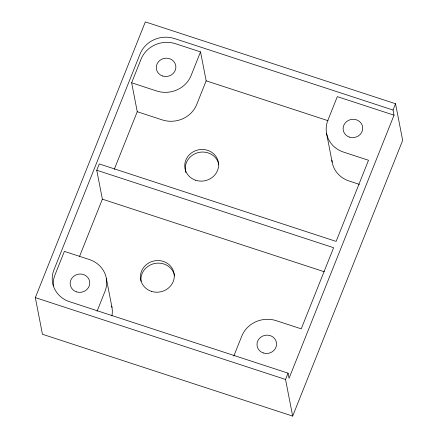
<?xml version="1.0" encoding="UTF-8"?>
<svg xmlns="http://www.w3.org/2000/svg" width="438" height="438" viewBox="0 0 438 438"><rect width="100%" height="100%" fill="white"/><g stroke="black" fill="none" stroke-linecap="round" stroke-linejoin="round"><path stroke-width="0.66" d="M35.33 297.621L145.334 21.9L395.547 103.735L402.67 140.379L292.666 416.1L42.453 334.265L35.33 297.621L285.543 379.456L292.666 416.1M79.606 256.219L102.372 199.164L96.749 170.234L99.262 163.932L336.132 241.404L368.506 160.264L343.48 152.079A26.806 24.939 -11 0 1 327.892 120.264L337.32 96.634L394.036 115.183L289.058 378.295L288.056 373.154L69.538 301.683A26.806 24.939 -11 0 1 53.945 269.868L140.061 54.016A26.806 24.939 -11 0 1 174.516 38.566L393.034 110.037L394.036 115.183M131.635 82.793L141.063 59.163A26.806 24.939 -11 0 1 175.512 43.712L200.533 51.892L206.161 80.827L196.728 104.458A26.806 24.939 -11 0 1 162.279 119.908L137.258 111.723L131.635 82.793L156.656 90.978A26.806 24.939 -11 0 0 191.105 75.528L200.533 51.892M114.241 169.407L137.258 111.723M97.044 311.276L104.989 291.38A26.806 24.939 -11 0 0 89.396 259.559L64.375 251.379L54.942 275.009A26.806 24.939 -11 0 0 53.321 285.987M233.832 356.017L241.771 336.116A26.806 24.939 -11 0 1 276.219 320.665L301.24 328.845L333.614 247.705L96.749 170.234M285.543 379.456L288.056 373.154M393.034 110.037L395.547 103.735M206.161 80.827L328.035 120.685M359.368 184.371L349.108 181.009A26.806 24.939 -11 0 1 331.889 160.171M102.372 199.164L324.312 271.757M326.529 133.179L332.152 162.109M106.352 278.464L111.975 307.394M141.069 281.366A16.978 15.795 -11 0 1 155.424 263.342A16.978 15.795 -11 0 1 174.576 275.951M185.887 172.588A16.978 15.795 -11 0 1 185.477 170.869M185.383 170.289A16.978 15.795 -11 0 1 199.432 152.32A16.978 15.795 -11 0 1 218.781 164.305M111.712 306.124A26.806 24.939 -11 0 1 111.909 315.858M151.395 291.347A16.978 15.795 -11 0 0 174.078 273.383A16.978 15.795 -11 0 0 146.631 264.404A16.978 15.795 -11 0 0 151.395 291.347M195.709 180.27A16.978 15.795 -11 0 0 218.392 162.306A16.978 15.795 -11 0 0 190.946 153.327A16.978 15.795 -11 0 0 195.709 180.27M76.508 291.861A9.828 9.143 -11 0 0 89.642 281.459A9.828 9.143 -11 0 0 73.748 276.263A9.828 9.143 -11 0 0 76.508 291.861M263.337 352.962A9.828 9.143 -11 0 0 276.466 342.565A9.828 9.143 -11 0 0 260.577 337.364A9.828 9.143 -11 0 0 263.337 352.962M162.629 76.009A9.828 9.143 -11 0 0 175.758 65.612A9.828 9.143 -11 0 0 159.87 60.411A9.828 9.143 -11 0 0 162.629 76.009M349.453 137.116A9.828 9.143 -11 0 0 362.587 126.713A9.828 9.143 -11 0 0 346.693 121.518A9.828 9.143 -11 0 0 349.453 137.116"/></g></svg>
